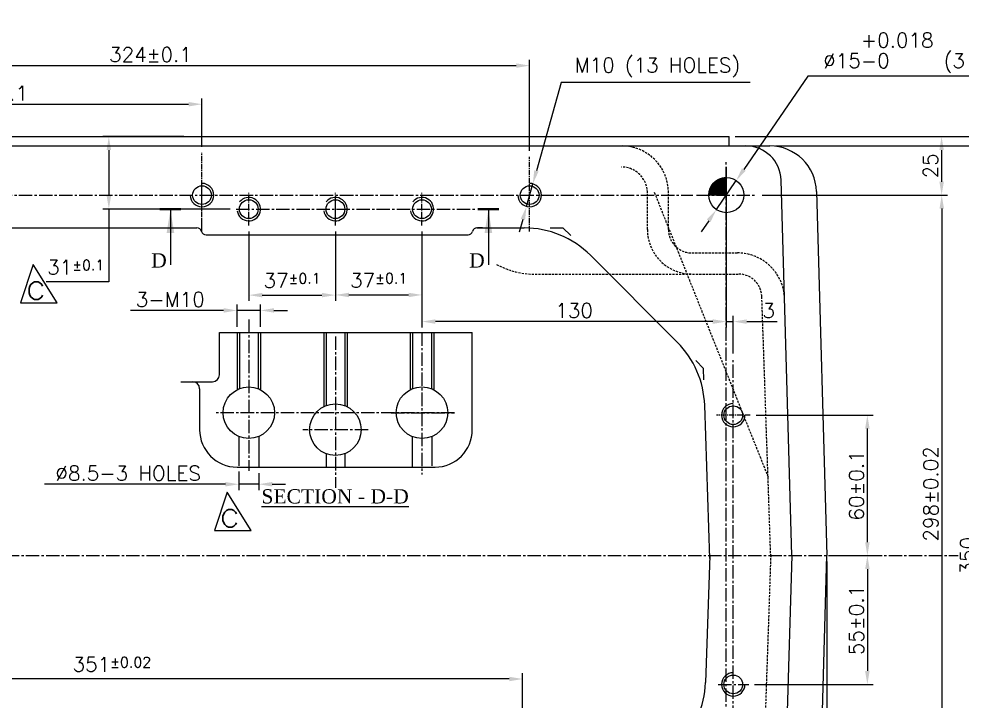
# Model space of a CAD drawing. Header units: millimetres. Extents: x -4466 to 20635, y -2270 to 9154.
# Drawn here: x 3410.7 to 3813.7, y -1508.4 to -1217 of the extents above; entities that cross this region are included whole.
import ezdxf

# ---------------------------------------------------------------- set-up
doc = ezdxf.new("R2010")
doc.units = ezdxf.units.MM
doc.header["$LTSCALE"] = 0.3
doc.header["$PDSIZE"] = -50
doc.linetypes.add('CENTER2', pattern=[28.575, 19.05, -3.175, 3.175, -3.175])
doc.linetypes.add('HIDDEN2', pattern=[4.7625, 3.175, -1.5875])
doc.layers.add('AM_8', color=1, linetype='Continuous', lineweight=25)
doc.layers.add('center', color=1, linetype='CENTER2')
doc.layers.add('hidden', color=4, linetype='HIDDEN2')
doc.styles.add('ROMANTIC', font='romantic.ttf')
doc.styles.add('rs', font='romans.shx')
doc.styles.get("Standard").update_dxf_attribs({"font": 'romans.shx'})
doc.dimstyles.new('ISO-25', dxfattribs={"dimscale": 2.5, "dimtxt": 2.5, "dimasz": 2.5, "dimexe": 0.7, "dimexo": 0.625, "dimtad": 1, "dimdec": 3, "dimlfac": -1, "dimzin": 9, "dimdsep": 46, "dimtxsty": 'Standard', "dimcen": 2.5, "dimclrd": 1, "dimclre": 1, "dimclrt": 7, "dimazin": 0, "dimtfac": 0.65, "dimtdec": 3, "dimtmove": 0, "dimatfit": 3, "dimfxl": 0.7, "dimtolj": 1, "dimarcsym": 0})
doc.dimstyles.new('sarab', dxfattribs={"dimscale": 3, "dimtxt": 2.5, "dimasz": 2.3, "dimexe": 1, "dimexo": 1, "dimtad": 1, "dimdec": 3, "dimdsep": 46, "dimtxsty": 'rs', "dimcen": 0, "dimclrd": 1, "dimclre": 1, "dimclrt": 7, "dimadec": 3, "dimazin": 2, "dimtfac": 1, "dimtdec": 3, "dimtmove": 0, "dimatfit": 3, "dimfxl": 1, "dimarcsym": 0})
doc.dimstyles.new('sarab$0', dxfattribs={"dimscale": 3, "dimtxt": 2.5, "dimasz": 2.3, "dimexe": 1, "dimexo": 1, "dimtad": 1, "dimdec": 3, "dimdsep": 46, "dimtxsty": 'rs', "dimcen": 0, "dimclrd": 1, "dimclre": 1, "dimclrt": 7, "dimadec": 3, "dimazin": 2, "dimtfac": 1, "dimtdec": 3, "dimtmove": 0, "dimatfit": 3, "dimfxl": 1, "dimarcsym": 0})

# ---------------------------------------------------------------- blocks, each defined once
blk = doc.blocks.new('*D518')
at = {"color": 1, "lineweight": -2, "transparency": 16777216}
for p, q in [((3755.91, -1448.75), (3755.91, -1739.25)), ((3150.91, -1675.75), (3150.91, -1739.25)), ((3750.16, -1736.75), (3156.66, -1736.75))]:
    blk.add_line(p, q, dxfattribs=at)
at = {"color": 1, "transparency": 16777216}
for points in [[(3156.66, -1735.79), (3156.66, -1737.71), (3150.91, -1736.75)], [(3750.16, -1735.79), (3750.16, -1737.71), (3755.91, -1736.75)]]:
    blk.add_solid(points, dxfattribs=at)
at = {"layer": 'Defpoints', "color": 0, "transparency": 16777216}
for p in [(3755.91, -1446.25), (3150.91, -1673.25), (3150.91, -1736.75)]:
    blk.add_point(p, dxfattribs=at)
at = {"color": 7, "transparency": 16777216, "insert": (3452.9, -1732.06), "char_height": 6.25, "attachment_point": 5, "style": 'rs'}
blk.add_mtext('605', dxfattribs=at)
blk = doc.blocks.new('*D472')
at = {"color": 1, "lineweight": -2, "transparency": 16777216}
for p, q in [((3728.18, -1292.25), (3807.48, -1292.25)), ((3804.98, -1298), (3804.98, -1584.5)), ((3728.18, -1590.25), (3807.48, -1590.25))]:
    blk.add_line(p, q, dxfattribs=at)
at = {"color": 1, "transparency": 16777216}
for points in [[(3804.02, -1298), (3805.94, -1298), (3804.98, -1292.25)], [(3804.02, -1584.5), (3805.94, -1584.5), (3804.98, -1590.25)]]:
    blk.add_solid(points, dxfattribs=at)
at = {"layer": 'Defpoints', "color": 0, "transparency": 16777216}
for p in [(3725.68, -1292.25), (3725.68, -1590.25), (3804.98, -1590.25)]:
    blk.add_point(p, dxfattribs=at)
at = {"color": 7, "transparency": 16777216, "insert": (3800.29, -1419.86), "char_height": 6.25, "attachment_point": 5, "rotation": 90, "style": 'rs'}
blk.add_mtext('298±0.02', dxfattribs=at)
blk = doc.blocks.new('*D524')
at = {"color": 1, "lineweight": -2, "transparency": 16777216}
for p, q in [((3304.91, -1257.75), (3304.91, -1250.92)), ((3488.91, -1271.61), (3488.91, -1250.92)), ((3310.66, -1253.42), (3483.16, -1253.42))]:
    blk.add_line(p, q, dxfattribs=at)
at = {"color": 1, "transparency": 16777216}
for points in [[(3310.66, -1252.46), (3310.66, -1254.37), (3304.91, -1253.42)], [(3483.16, -1252.46), (3483.16, -1254.37), (3488.91, -1253.42)]]:
    blk.add_solid(points, dxfattribs=at)
at = {"layer": 'Defpoints', "color": 0, "transparency": 16777216}
for p in [(3488.91, -1253.42), (3304.91, -1260.25), (3488.91, -1274.11)]:
    blk.add_point(p, dxfattribs=at)
at = {"color": 7, "transparency": 16777216, "insert": (3396.91, -1248.73), "char_height": 6.25, "attachment_point": 5, "style": 'rs'}
blk.add_mtext('184±0.1', dxfattribs=at)
blk = doc.blocks.new('_DatumFilled')
at = {"color": 0, "linetype": 'ByBlock'}
blk.add_solid([(0, 0.577), (-1, 0), (0, -0.577)], dxfattribs=at)
blk = doc.blocks.new('*D525')
at = {"color": 1, "lineweight": -2, "transparency": 16777216}
for p, q in [((3304.91, -1264.75), (3304.91, -1234.42)), ((3310.66, -1236.92), (3623.16, -1236.92)), ((3628.91, -1273.36), (3628.91, -1234.42))]:
    blk.add_line(p, q, dxfattribs=at)
at = {"color": 1, "transparency": 16777216}
for points in [[(3310.66, -1235.97), (3310.66, -1237.88), (3304.91, -1236.92)], [(3623.16, -1235.97), (3623.16, -1237.88), (3628.91, -1236.92)]]:
    blk.add_solid(points, dxfattribs=at)
at = {"layer": 'Defpoints', "color": 0, "transparency": 16777216}
for p in [(3628.91, -1236.92), (3304.91, -1267.25), (3628.91, -1275.86)]:
    blk.add_point(p, dxfattribs=at)
at = {"color": 7, "transparency": 16777216, "insert": (3466.91, -1232.24), "char_height": 6.25, "attachment_point": 5, "style": 'rs'}
blk.add_mtext('324±0.1', dxfattribs=at)
blk = doc.blocks.new('*D526')
at = {"color": 1, "lineweight": -2, "transparency": 16777216}
for p, q in [((3758.41, -1446.25), (3775.7, -1446.25)), ((3773.2, -1452), (3773.2, -1495.5)), ((3724.99, -1501.25), (3775.7, -1501.25))]:
    blk.add_line(p, q, dxfattribs=at)
at = {"color": 1, "transparency": 16777216}
for points in [[(3772.24, -1452), (3774.16, -1452), (3773.2, -1446.25)], [(3772.24, -1495.5), (3774.16, -1495.5), (3773.2, -1501.25)]]:
    blk.add_solid(points, dxfattribs=at)
at = {"layer": 'Defpoints', "color": 0, "transparency": 16777216}
for p in [(3755.91, -1446.25), (3722.49, -1501.25), (3773.2, -1501.25)]:
    blk.add_point(p, dxfattribs=at)
at = {"color": 7, "transparency": 16777216, "insert": (3768.51, -1473.75), "char_height": 6.25, "attachment_point": 5, "rotation": 90, "style": 'rs'}
blk.add_mtext('55±0.1', dxfattribs=at)
blk = doc.blocks.new('*D527')
at = {"color": 1, "lineweight": -2, "transparency": 16777216}
for p, q in [((3725.64, -1386.25), (3775.7, -1386.25)), ((3773.2, -1440.5), (3773.2, -1392)), ((3758.41, -1446.25), (3775.7, -1446.25))]:
    blk.add_line(p, q, dxfattribs=at)
at = {"color": 1, "transparency": 16777216}
for points in [[(3772.24, -1392), (3774.16, -1392), (3773.2, -1386.25)], [(3772.24, -1440.5), (3774.16, -1440.5), (3773.2, -1446.25)]]:
    blk.add_solid(points, dxfattribs=at)
at = {"layer": 'Defpoints', "color": 0, "transparency": 16777216}
for p in [(3723.14, -1386.25), (3773.2, -1386.25), (3755.91, -1446.25)]:
    blk.add_point(p, dxfattribs=at)
at = {"color": 7, "transparency": 16777216, "insert": (3768.51, -1416.25), "char_height": 6.25, "attachment_point": 5, "rotation": 90, "style": 'rs'}
blk.add_mtext('60±0.1', dxfattribs=at)
blk = doc.blocks.new('*D528')
at = {"color": 1, "lineweight": -2, "transparency": 16777216}
for p, q in [((3733.97, -1271.25), (3823.21, -1271.25)), ((3820.71, -1277), (3820.71, -1615.5)), ((3733.97, -1621.25), (3823.21, -1621.25))]:
    blk.add_line(p, q, dxfattribs=at)
at = {"color": 1, "transparency": 16777216}
for points in [[(3819.75, -1277), (3821.67, -1277), (3820.71, -1271.25)], [(3819.75, -1615.5), (3821.67, -1615.5), (3820.71, -1621.25)]]:
    blk.add_solid(points, dxfattribs=at)
at = {"layer": 'Defpoints', "color": 0, "transparency": 16777216}
for p in [(3731.47, -1271.25), (3731.47, -1621.25), (3820.71, -1621.25)]:
    blk.add_point(p, dxfattribs=at)
at = {"color": 7, "transparency": 16777216, "insert": (3816.02, -1446.25), "char_height": 6.25, "attachment_point": 5, "rotation": 90, "style": 'rs'}
blk.add_mtext('350', dxfattribs=at)
blk = doc.blocks.new('*D529')
at = {"color": 1, "lineweight": -2, "transparency": 16777216}
for p, q in [((3716.66, -1267.25), (3865.46, -1267.25)), ((3862.96, -1621.5), (3862.96, -1273)), ((3753.24, -1627.25), (3865.46, -1627.25))]:
    blk.add_line(p, q, dxfattribs=at)
at = {"color": 1, "transparency": 16777216}
for points in [[(3862, -1273), (3863.92, -1273), (3862.96, -1267.25)], [(3862, -1621.5), (3863.92, -1621.5), (3862.96, -1627.25)]]:
    blk.add_solid(points, dxfattribs=at)
at = {"layer": 'Defpoints', "color": 0, "transparency": 16777216}
for p in [(3714.16, -1267.25), (3862.96, -1267.25), (3750.74, -1627.25)]:
    blk.add_point(p, dxfattribs=at)
at = {"color": 7, "transparency": 16777216, "insert": (3858.27, -1446.25), "char_height": 6.25, "attachment_point": 5, "rotation": 90, "style": 'rs'}
blk.add_mtext('360±0.1', dxfattribs=at)
blk = doc.blocks.new('*D533')
at = {"color": 1, "lineweight": -2, "transparency": 16777216}
for p, q in [((3642.35, -1244.07), (3631.8, -1281.89)), ((3723.08, -1244.07), (3642.35, -1244.07)), ((3627.57, -1297.06), (3630.25, -1287.43)), ((3626.02, -1302.6), (3624.48, -1308.14))]:
    blk.add_line(p, q, dxfattribs=at)
at = {"color": 1, "transparency": 16777216}
for points in [[(3630.88, -1281.63), (3632.72, -1282.15), (3630.25, -1287.43)], [(3625.1, -1302.34), (3626.95, -1302.86), (3627.57, -1297.06)]]:
    blk.add_solid(points, dxfattribs=at)
at = {"layer": 'Defpoints', "color": 0, "transparency": 16777216}
for p in [(3630.25, -1287.43), (3627.57, -1297.06)]:
    blk.add_point(p, dxfattribs=at)
at = {"color": 7, "transparency": 16777216, "insert": (3683.49, -1237.75), "char_height": 6.25, "attachment_point": 5, "style": 'rs'}
blk.add_mtext('M10 (13 HOLES)', dxfattribs=at)
blk = doc.blocks.new('*D534')
at = {"color": 1, "lineweight": -2, "transparency": 16777216}
for p, q in [((3747.77, -1241.39), (3720.4, -1281.32)), ((3854.68, -1241.39), (3747.77, -1241.39)), ((3708.67, -1298.43), (3717.15, -1286.06)), ((3705.42, -1303.17), (3702.17, -1307.92))]:
    blk.add_line(p, q, dxfattribs=at)
at = {"color": 1, "transparency": 16777216}
for points in [[(3719.61, -1280.77), (3721.19, -1281.86), (3717.15, -1286.06)], [(3704.63, -1302.63), (3706.21, -1303.72), (3708.67, -1298.43)]]:
    blk.add_solid(points, dxfattribs=at)
at = {"layer": 'Defpoints', "color": 0, "transparency": 16777216}
for p in [(3717.15, -1286.06), (3708.67, -1298.43)]:
    blk.add_point(p, dxfattribs=at)
at = {"color": 7, "transparency": 16777216, "insert": (3802.01, -1231.5), "char_height": 6.25, "attachment_point": 5, "style": 'rs'}
blk.add_mtext('∅15\\S+0.018^ -0; (3 HOLES)', dxfattribs=at)
blk = doc.blocks.new('*D555')
at = {"color": 1, "lineweight": -2, "transparency": 16777216}
for p, q in [((3508.91, -1307.75), (3508.91, -1337.46)), ((3545.91, -1307.75), (3545.91, -1337.46)), ((3514.66, -1334.96), (3540.16, -1334.96))]:
    blk.add_line(p, q, dxfattribs=at)
at = {"color": 1, "transparency": 16777216}
for points in [[(3514.66, -1334), (3514.66, -1335.91), (3508.91, -1334.96)], [(3540.16, -1334), (3540.16, -1335.91), (3545.91, -1334.96)]]:
    blk.add_solid(points, dxfattribs=at)
at = {"layer": 'Defpoints', "color": 0, "transparency": 16777216}
for p in [(3508.91, -1305.25), (3545.91, -1305.25), (3545.91, -1334.96)]:
    blk.add_point(p, dxfattribs=at)
at = {"color": 7, "transparency": 16777216, "insert": (3527.41, -1328.71), "char_height": 6.25, "attachment_point": 5, "style": 'rs'}
blk.add_mtext('37{}{\\A0;{\\H1.5x;}{\\A2;\\H0.71x;\\C2;%%p0.1}}', dxfattribs=at)
blk = doc.blocks.new('*D556')
at = {"color": 1, "lineweight": -2, "transparency": 16777216}
for p, q in [((3545.91, -1307.75), (3545.91, -1337.39)), ((3582.91, -1307.75), (3582.91, -1337.39)), ((3551.66, -1334.89), (3577.16, -1334.89))]:
    blk.add_line(p, q, dxfattribs=at)
at = {"color": 1, "transparency": 16777216}
for points in [[(3551.66, -1333.94), (3551.66, -1335.85), (3545.91, -1334.89)], [(3577.16, -1333.94), (3577.16, -1335.85), (3582.91, -1334.89)]]:
    blk.add_solid(points, dxfattribs=at)
at = {"layer": 'Defpoints', "color": 0, "transparency": 16777216}
for p in [(3545.91, -1305.25), (3582.91, -1305.25), (3582.91, -1334.89)]:
    blk.add_point(p, dxfattribs=at)
at = {"color": 7, "transparency": 16777216, "insert": (3564.41, -1328.64), "char_height": 6.25, "attachment_point": 5, "style": 'rs'}
blk.add_mtext('37{}{\\A0;{\\H1.5x;}{\\A2;\\H0.71x;\\C2;%%p0.1}}', dxfattribs=at)
blk = doc.blocks.new('*D557')
at = {"color": 1, "lineweight": -2, "transparency": 16777216}
for p, q in [((3712.91, -1280.11), (3712.91, -1348.75)), ((3582.91, -1323.75), (3582.91, -1348.75)), ((3707.16, -1346.25), (3588.66, -1346.25))]:
    blk.add_line(p, q, dxfattribs=at)
at = {"color": 1, "transparency": 16777216}
for points in [[(3588.66, -1345.29), (3588.66, -1347.2), (3582.91, -1346.25)], [(3707.16, -1345.29), (3707.16, -1347.2), (3712.91, -1346.25)]]:
    blk.add_solid(points, dxfattribs=at)
at = {"layer": 'Defpoints', "color": 0, "transparency": 16777216}
for p in [(3712.91, -1277.61), (3582.91, -1321.25), (3582.91, -1346.25)]:
    blk.add_point(p, dxfattribs=at)
at = {"color": 7, "transparency": 16777216, "insert": (3647.91, -1341.56), "char_height": 6.25, "attachment_point": 5, "style": 'rs'}
blk.add_mtext('130', dxfattribs=at)
blk = doc.blocks.new('*D558')
at = {"color": 1, "lineweight": -2, "transparency": 16777216}
for p, q in [((3715.91, -1359.83), (3715.91, -1343.77)), ((3707.16, -1346.27), (3701.41, -1346.27)), ((3712.91, -1346.27), (3715.91, -1346.27)), ((3712.91, -1348.75), (3712.91, -1348.77)), ((3721.66, -1346.27), (3734.7, -1346.27))]:
    blk.add_line(p, q, dxfattribs=at)
at = {"color": 1, "transparency": 16777216}
for points in [[(3707.16, -1345.31), (3707.16, -1347.23), (3712.91, -1346.27)], [(3721.66, -1345.31), (3721.66, -1347.23), (3715.91, -1346.27)]]:
    blk.add_solid(points, dxfattribs=at)
at = {"layer": 'Defpoints', "color": 0, "transparency": 16777216}
for p in [(3712.91, -1346.25), (3715.91, -1346.27), (3715.91, -1362.33)]:
    blk.add_point(p, dxfattribs=at)
at = {"color": 7, "transparency": 16777216, "insert": (3731.06, -1341.58), "char_height": 6.25, "attachment_point": 5, "style": 'rs'}
blk.add_mtext('3', dxfattribs=at)
blk = doc.blocks.new('*D562')
at = {"color": 1, "lineweight": -2, "transparency": 16777216}
for p, q in [((3481.09, -1267.25), (3446.62, -1267.25)), ((3449.12, -1273), (3449.12, -1292.5)), ((3501.01, -1298.25), (3446.62, -1298.25)), ((3449.12, -1298.25), (3449.12, -1329.29)), ((3449.12, -1329.29), (3422.39, -1329.29))]:
    blk.add_line(p, q, dxfattribs=at)
at = {"color": 1, "transparency": 16777216}
for points in [[(3448.17, -1273), (3450.08, -1273), (3449.12, -1267.25)], [(3448.17, -1292.5), (3450.08, -1292.5), (3449.12, -1298.25)]]:
    blk.add_solid(points, dxfattribs=at)
at = {"layer": 'Defpoints', "color": 0, "transparency": 16777216}
for p in [(3483.59, -1267.25), (3449.12, -1298.25), (3503.51, -1298.25)]:
    blk.add_point(p, dxfattribs=at)
at = {"color": 7, "transparency": 16777216, "insert": (3434.98, -1323.04), "char_height": 6.25, "attachment_point": 5, "style": 'rs'}
blk.add_mtext('31{}{\\A0;{\\H1.5x;}{\\A2;\\H0.71x;\\C2;%%p0.1}}', dxfattribs=at)
blk = doc.blocks.new('*D483')
at = {"color": 1, "lineweight": -2, "transparency": 16777216}
for p, q in [((3504.66, -1410.36), (3504.66, -1418.24)), ((3513.16, -1410.94), (3513.16, -1418.24)), ((3498.91, -1415.74), (3421.58, -1415.74)), ((3513.16, -1415.74), (3504.66, -1415.74)), ((3518.91, -1415.74), (3524.66, -1415.74))]:
    blk.add_line(p, q, dxfattribs=at)
at = {"color": 1, "transparency": 16777216}
for points in [[(3498.91, -1414.78), (3498.91, -1416.7), (3504.66, -1415.74)], [(3518.91, -1414.78), (3518.91, -1416.7), (3513.16, -1415.74)]]:
    blk.add_solid(points, dxfattribs=at)
at = {"layer": 'Defpoints', "color": 0, "transparency": 16777216}
for p in [(3504.66, -1407.86), (3513.16, -1408.44), (3504.66, -1415.74)]:
    blk.add_point(p, dxfattribs=at)
at = {"color": 7, "transparency": 16777216, "insert": (3457.37, -1411.05), "char_height": 6.25, "attachment_point": 5, "style": 'rs'}
blk.add_mtext('%%C8.5-3 HOLES', dxfattribs=at)
blk = doc.blocks.new('*D563')
at = {"color": 1, "lineweight": -2, "transparency": 16777216}
for p, q in [((3498.16, -1341.5), (3458.33, -1341.5)), ((3503.91, -1348.44), (3503.91, -1339)), ((3513.91, -1341.5), (3503.91, -1341.5)), ((3513.91, -1348.44), (3513.91, -1339)), ((3519.66, -1341.5), (3525.41, -1341.5))]:
    blk.add_line(p, q, dxfattribs=at)
at = {"color": 1, "transparency": 16777216}
for points in [[(3498.16, -1340.54), (3498.16, -1342.46), (3503.91, -1341.5)], [(3519.66, -1340.54), (3519.66, -1342.46), (3513.91, -1341.5)]]:
    blk.add_solid(points, dxfattribs=at)
at = {"layer": 'Defpoints', "color": 0, "transparency": 16777216}
for p in [(3513.91, -1341.5), (3503.91, -1350.94), (3513.91, -1350.94)]:
    blk.add_point(p, dxfattribs=at)
at = {"color": 7, "transparency": 16777216, "insert": (3475.37, -1336.81), "char_height": 6.25, "attachment_point": 5, "style": 'rs'}
blk.add_mtext('3-M10', dxfattribs=at)
blk = doc.blocks.new('*D564')
at = {"color": 1, "lineweight": -2, "transparency": 16777216}
for p, q in [((3716.66, -1267.25), (3848.21, -1267.25)), ((3845.71, -1440.5), (3845.71, -1273)), ((3830.71, -1446.25), (3848.21, -1446.25))]:
    blk.add_line(p, q, dxfattribs=at)
at = {"color": 1, "transparency": 16777216}
for points in [[(3844.75, -1273), (3846.67, -1273), (3845.71, -1267.25)], [(3844.75, -1440.5), (3846.67, -1440.5), (3845.71, -1446.25)]]:
    blk.add_solid(points, dxfattribs=at)
at = {"layer": 'Defpoints', "color": 0, "transparency": 16777216}
for p in [(3714.16, -1267.25), (3845.71, -1267.25), (3828.21, -1446.25)]:
    blk.add_point(p, dxfattribs=at)
at = {"color": 7, "transparency": 16777216, "insert": (3841.02, -1356.75), "char_height": 6.25, "attachment_point": 5, "rotation": 90, "style": 'rs'}
blk.add_mtext('179', dxfattribs=at)
blk = doc.blocks.new('*D569')
at = {"color": 1, "lineweight": -2, "transparency": 16777216}
for p, q in [((3274.91, -1284.79), (3274.91, -1501.43)), ((3620.16, -1498.93), (3280.66, -1498.93)), ((3625.91, -1575.42), (3625.91, -1496.43))]:
    blk.add_line(p, q, dxfattribs=at)
at = {"color": 1, "transparency": 16777216}
for points in [[(3280.66, -1497.97), (3280.66, -1499.89), (3274.91, -1498.93)], [(3620.16, -1497.97), (3620.16, -1499.89), (3625.91, -1498.93)]]:
    blk.add_solid(points, dxfattribs=at)
at = {"layer": 'Defpoints', "color": 0, "transparency": 16777216}
for p in [(3274.91, -1282.29), (3274.91, -1498.93), (3625.91, -1577.92)]:
    blk.add_point(p, dxfattribs=at)
at = {"color": 7, "transparency": 16777216, "insert": (3450.41, -1492.68), "char_height": 6.25, "attachment_point": 5, "style": 'rs'}
blk.add_mtext('351{}{\\A0;{\\H1.5x;}{\\A2;\\H0.71x;\\C2;%%p0.02}}', dxfattribs=at)
blk = doc.blocks.new('*D576')
at = {"color": 1, "lineweight": -2, "transparency": 16777216}
for p, q in [((3716.66, -1267.25), (3807.42, -1267.25)), ((3804.92, -1273), (3804.92, -1286.5)), ((3728.18, -1292.25), (3807.42, -1292.25))]:
    blk.add_line(p, q, dxfattribs=at)
at = {"color": 1, "transparency": 16777216}
for points in [[(3803.96, -1273), (3805.88, -1273), (3804.92, -1267.25)], [(3803.96, -1286.5), (3805.88, -1286.5), (3804.92, -1292.25)]]:
    blk.add_solid(points, dxfattribs=at)
at = {"layer": 'Defpoints', "color": 0, "transparency": 16777216}
for p in [(3714.16, -1267.25), (3725.68, -1292.25), (3804.92, -1292.25)]:
    blk.add_point(p, dxfattribs=at)
at = {"color": 7, "transparency": 16777216, "insert": (3800.23, -1279.75), "char_height": 6.25, "attachment_point": 5, "rotation": 90, "style": 'rs'}
blk.add_mtext('25', dxfattribs=at)

msp = doc.modelspace()

# ---------------------------------------------------------------- hatches: boundary and pattern name
at = {"layer": 'AM_8'}
h = msp.add_hatch(dxfattribs=at)
h.set_pattern_fill('_U', color=256, scale=0.1, angle=45, style=0, pattern_type=0)
h.set_pattern_definition([(45, (0, -4240.57386), (-0.0707106781, 0.0707106781), [])])
edge = h.paths.add_edge_path()
edge.add_line((3705.41076, -1292.24569), (3712.91076, -1292.24569))
edge.add_line((3712.91076, -1292.24569), (3712.91076, -1284.74569))
edge.add_arc((3712.91076, -1292.24569), 7.5, 90, 180)

# ---------------------------------------------------------------- linework, layer by layer
for p, q in [((3253.01505, -1267.24569), (3714.16076, -1267.24569)), ((3714.16076, -1271.24569), (3714.16076, -1267.24569)), ((3221.7279, -1271.24569), (3731.47402, -1271.24569)), ((3740.91076, -1446.24569), (3736.32709, -1285.81729)), ((3751.46587, -1290.67449), (3755.91076, -1446.24569)), ((3244.08014, -1306.24569), (3486.76862, -1306.24569)), ((3490.64161, -1309.24569), (3602.595, -1309.24569)), ((3498.22651, -1309.24569), (3602.595, -1309.24569)), ((3606.41076, -1306.24569), (3626.57879, -1306.24569)), ((3608.72475, -1306.24569), (3606.69602, -1306.24569)), ((3637.69312, -1306.24569), (3643.14734, -1306.24569)), ((3646.4508, -1309.54916), (3643.14734, -1306.24569)), ((3416.83399, -1321.8635), (3411.43868, -1338.30406)), ((3427.08509, -1338.30406), (3416.83399, -1321.8635)), ((3691.9955, -1355.09385), (3654.86306, -1317.96142)), ((3411.43868, -1338.30406), (3427.08509, -1338.30406)), ((3496.41076, -1350.93838), (3604.41076, -1350.93838)), ((3496.41076, -1368.93838), (3496.41076, -1350.93838)), ((3504.91076, -1350.93838), (3504.91076, -1374.94143)), ((3512.91076, -1350.93838), (3512.91076, -1374.94143)), ((3541.91076, -1350.93838), (3541.91076, -1382.19143)), ((3549.91076, -1350.93838), (3549.91076, -1382.19143)), ((3578.91076, -1350.93838), (3578.91076, -1374.94143)), ((3586.91076, -1350.93838), (3586.91076, -1374.94143)), ((3604.41076, -1392.43838), (3604.41076, -1350.93838)), ((3703.14734, -1366.24569), (3699.85847, -1362.95682)), ((3703.31557, -1371.15246), (3703.14734, -1366.24569)), ((3479.91076, -1371.93838), (3493.41076, -1371.93838)), ((3487.91076, -1374.93838), (3487.91076, -1392.43838)), ((3705.93131, -1447.44498), (3703.68774, -1382.0075)), ((3504.66076, -1395.33419), (3504.66076, -1407.8636)), ((3513.16076, -1395.33419), (3513.16076, -1408.43838)), ((3578.66076, -1395.33419), (3578.66076, -1408.43838)), ((3587.16076, -1395.33419), (3587.16076, -1407.93031)), ((3541.91076, -1402.68533), (3541.91076, -1408.43838)), ((3549.91076, -1402.68533), (3549.91076, -1408.43838)), ((3503.91076, -1408.43838), (3588.58261, -1408.43838)), ((3508.91076, -1408.43838), (3582.91076, -1408.43838)), ((3499.66011, -1419.10316), (3494.26479, -1435.54372)), ((3509.9112, -1435.54372), (3499.66011, -1419.10316)), ((3494.26479, -1435.54372), (3509.9112, -1435.54372)), ((3705.89019, -1446.24569), (3704.0306, -1500.48387)), ((3740.91076, -1446.24569), (3736.34639, -1599.60829)), ((3750.73933, -1627.24569), (3755.91076, -1446.24569))]:
    msp.add_line(p, q)
at = {"color": 60}
for p, q in [((3479.93779, -1298.15878), (3470.92089, -1298.15878)), ((3479.93779, -1298.46853), (3470.92089, -1298.46853)), ((3615.78701, -1298.15878), (3606.77012, -1298.15878)), ((3615.78701, -1298.46853), (3606.77012, -1298.46853))]:
    msp.add_line(p, q, dxfattribs=at)
at = {"color": 1}
for p, q in [((3503.91076, -1350.93838), (3503.91076, -1375.39042)), ((3513.91076, -1350.93838), (3513.91076, -1375.39042)), ((3540.91076, -1350.93838), (3540.91076, -1382.64042)), ((3550.91076, -1350.93838), (3550.91076, -1382.64042)), ((3577.91076, -1350.93838), (3577.91076, -1375.39042)), ((3587.91076, -1350.93838), (3587.91076, -1375.39042))]:
    msp.add_line(p, q, dxfattribs=at)
for centre, radius in [((3712.91076, -1292.24569), 7.5), ((3488.91076, -1292.24569), 4), ((3628.91076, -1292.24569), 4), ((3508.91076, -1298.24569), 4), ((3545.91076, -1298.24569), 4), ((3582.91076, -1298.24569), 4), ((3508.91076, -1385.18838), 11), ((3582.91076, -1385.18838), 11), ((3545.91076, -1392.43838), 11), ((3715.91076, -1386.24569), 4), ((3715.91076, -1501.24569), 4)]:
    msp.add_circle(centre, radius)
for centre, radius, start, end in [((3721.33321, -1286.24569), 15, 1.636577, 90), ((3731.47402, -1291.24569), 20, 1.636577, 90), ((3488.91076, -1292.24569), 5, 180, 90), ((3628.91076, -1292.24569), 5, 180, 90), ((3486.76862, -1308.24569), 2, 14.4775122, 90), ((3490.64161, -1307.24569), 2, 194.4775122, 270), ((3602.53777, -1307.24569), 2, 270, 345.5224878), ((3606.41076, -1308.24569), 2, 90, 165.5224878), ((3626.57879, -1346.24569), 40, 45, 90), ((3663.71123, -1383.37812), 40, 1.9636575, 45), ((3493.41076, -1368.93838), 3, 270, 0), ((3484.91076, -1374.93838), 3, 0, 90), ((3715.91076, -1386.24569), 5, 90, 0), ((3503.91076, -1392.43838), 16, 180, 270), ((3588.41076, -1392.43838), 16, 270, 0), ((3715.91076, -1501.24569), 5, 90, 0), ((3664.05409, -1499.11325), 40, 315, 358.0363425)]:
    msp.add_arc(centre, radius, start, end)
for centre in [(3508.91076, -1298.24569), (3545.91076, -1298.24569), (3582.91076, -1298.24569)]:
    msp.add_arc(centre, 5, 188.7394938, 141.5552457, dxfattribs=at)
at = {"layer": 'center', "ltscale": 0.4}
for p, q in [((3488.91076, -1301.69388), (3488.91076, -1274.1138)), ((3628.91076, -1307.73613), (3628.91076, -1275.85979)), ((3508.91076, -1305.24569), (3508.91076, -1291.24569)), ((3508.91076, -1305.24569), (3508.91076, -1291.24569)), ((3545.91076, -1305.24569), (3545.91076, -1291.24569)), ((3545.91076, -1305.24569), (3545.91076, -1291.24569)), ((3545.91076, -1304.03387), (3545.91076, -1293.48875)), ((3582.91076, -1305.24569), (3582.91076, -1291.24569)), ((3582.91076, -1305.24569), (3582.91076, -1291.24569)), ((3723.14136, -1386.24569), (3708.68016, -1386.24569)), ((3704.35092, -1500.24569), (3704.21498, -1500.24569))]:
    msp.add_line(p, q, dxfattribs=at)
at = {"layer": 'center'}
for p, q in [((3712.91076, -1603.01669), (3712.91076, -1277.61032)), ((3488.91076, -1307.73613), (3488.91076, -1288.85787)), ((3350.70048, -1292.24569), (3698.64592, -1292.24569)), ((3700.13975, -1292.24569), (3725.68176, -1292.24569)), ((3503.51076, -1298.24569), (3605.69806, -1298.24569)), ((3508.91076, -1345.41722), (3508.91076, -1409.99021)), ((3545.91076, -1352.66722), (3545.91076, -1417.24021)), ((3582.91076, -1350.89842), (3582.91076, -1411.5651)), ((3715.91076, -1524.60705), (3715.91076, -1362.33175)), ((3596.86946, -1385.18838), (3494.95206, -1385.18838)), ((3569.78062, -1385.18838), (3596.86946, -1385.18838)), ((3559.86946, -1392.43838), (3531.95206, -1392.43838)), ((3216.53666, -1446.24569), (3811.96295, -1446.24569)), ((3709.44473, -1501.24569), (3722.4855, -1501.24569))]:
    msp.add_line(p, q, dxfattribs=at)
at = {"layer": 'hidden'}
for p, q in [((3679.21076, -1306.94569), (3679.21076, -1291.24569)), ((3682.16076, -1291.04569), (3730.75004, -1412.54569)), ((3688.21076, -1306.94569), (3688.21076, -1291.24569)), ((3698.21076, -1316.94569), (3717.77974, -1316.94569)), ((3634.16076, -1325.94569), (3718.11788, -1325.94569)), ((3731.91604, -1446.55408), (3728.11201, -1335.60303)), ((3731.91604, -1445.9373), (3728.47544, -1546.28834))]:
    msp.add_line(p, q, dxfattribs=at)
for centre, radius, start, end in [((3668.21076, -1291.24569), 20, 0, 90), ((3668.21076, -1291.24569), 11, 0, 90), ((3698.21076, -1306.94569), 19, 180, 270), ((3698.21076, -1306.94569), 10, 180, 270), ((3717.77974, -1336.94569), 20, 1.636577, 90), ((3631.35858, -1291.39029), 34.66882, 241.3985013, 274.6360947), ((3718.11788, -1335.94569), 10, 1.9636575, 90)]:
    msp.add_arc(centre, radius, start, end, dxfattribs=at)

# ---------------------------------------------------------------- texts
at = {"style": 'ROMANTIC'}
for s, p in [('D', (3467.20814, -1323.17356)), ('D', (3603.05736, -1323.17356)), ('%%USECTION - D-D', (3514.30574, -1423.95947))]:
    msp.add_text(s, height=6.1, dxfattribs=at).set_placement(p)
at = {"width": 1.2}
for p in [(3413.8731, -1336.79877), (3496.69922, -1434.03843)]:
    msp.add_text('C', height=7.5, dxfattribs=at).set_placement(p)

# ---------------------------------------------------------------- dimensions: what is measured, and where the dimension line sits
for p1, p2, text, override, picture, middle in [((3708.67052, -1298.43199), (3717.151, -1286.05938), '<> (3 HOLES)', {"dimscale": 2.5, "dimgap": 0.625, "dimtoh": 1, "dimdec": 2, "dimcen": 2.5, "dimadec": 1, "dimtol": 1, "dimlim": 0, "dimtp": 0.018, "dimtm": 1e-09, "dimtdec": 3}, '*D534', (3802.00624, -1241.39481)), ((3627.56747, -1297.06187), (3630.25405, -1287.42951), 'M10 (13 HOLES)', {"dimscale": 2.5, "dimtoh": 1, "dimdec": 2, "dimcen": 2.5, "dimadec": 1, "dimtdec": 2}, '*D533', (3683.49211, -1244.07444))]:
    dim = msp.add_diameter_dim_2p(p1=p1, p2=p2, text=text, dimstyle='sarab', override=override)
    dim.commit()
    dim.dimension.update_dxf_attribs({"geometry": picture, "text_midpoint": middle, "dimtype": 163})
for base, p1, p2, override, picture, middle in [((3628.91076, -1236.92478), (3304.91076, -1267.24569), (3628.91076, -1275.85979), {"dimscale": 2.5, "dimtoh": 1, "dimdec": 2, "dimcen": 2.5, "dimadec": 1, "dimtol": 1, "dimtp": 0.1, "dimtm": 0.1, "dimtdec": 2, "dimldrblk": 'DatumFilled'}, '*D525', (3466.91076, -1236.92478)), ((3488.91076, -1253.41547), (3304.91076, -1260.25155), (3488.91076, -1274.1138), {"dimscale": 2.5, "dimtoh": 1, "dimdec": 2, "dimcen": 2.5, "dimadec": 1, "dimtol": 1, "dimtp": 0.1, "dimtm": 0.1, "dimtdec": 2, "dimldrblk": 'DatumFilled'}, '*D524', (3396.91076, -1253.41547)), ((3582.91076, -1346.24569), (3712.91076, -1277.61032), (3582.91076, -1321.24569), {"dimscale": 2.5, "dimtoh": 1, "dimdec": 2, "dimcen": 2.5, "dimadec": 1, "dimtdec": 2, "dimldrblk": 'DatumFilled'}, '*D557', (3647.91076, -1346.24569)), ((3150.91076, -1736.7518), (3755.91076, -1446.24569), (3150.91076, -1673.24569), {"dimscale": 2.5, "dimdec": 2, "dimadec": 2, "dimtdec": 2, "dimatfit": 0}, '*D518', (3452.90477, -1736.7518))]:
    dim = msp.add_linear_dim(base=base, p1=p1, p2=p2, dimstyle='sarab', override=override)
    dim.commit()
    dim.dimension.update_dxf_attribs({"geometry": picture, "text_midpoint": middle, "dimtype": 160})
dim = msp.add_linear_dim(base=(3449.12362, -1298.24569), p1=(3483.58791, -1267.24569), p2=(3503.51076, -1298.24569), angle=90, text='<>{}{\\A0;{\\H1.5x;}{\\A2;\\H0.71x;\\C2;%%p0.1}}', dimstyle='sarab', override={"dimscale": 2.5, "dimtoh": 1, "dimdec": 2, "dimcen": 2.5, "dimadec": 1, "dimtp": 0.1, "dimtm": 0.1, "dimtfac": 0.71, "dimtdec": 2, "dimldrblk": 'DatumFilled', "dimtzin": 8})
dim.commit()
dim.dimension.update_dxf_attribs({"geometry": '*D562', "text_midpoint": (3434.9763, -1329.28786), "dimtype": 160})
for base, p1, p2, override, picture, middle in [((3862.95861, -1267.24569), (3750.73933, -1627.24569), (3714.16076, -1267.24569), {"dimscale": 2.5, "dimtoh": 1, "dimdec": 2, "dimcen": 2.5, "dimadec": 1, "dimtol": 1, "dimtp": 0.1, "dimtm": 0.1, "dimtdec": 2}, '*D529', (3862.95861, -1446.24569)), ((3820.70701, -1621.24569), (3731.47402, -1271.24569), (3731.47402, -1621.24569), {"dimscale": 2.5, "dimtoh": 1, "dimdec": 2, "dimcen": 2.5, "dimadec": 1, "dimtdec": 2}, '*D528', (3820.70701, -1446.24569)), ((3804.98178, -1590.24569), (3725.68176, -1292.24569), (3725.68176, -1590.24569), {"dimscale": 2.5, "dimtoh": 1, "dimdec": 2, "dimcen": 2.5, "dimadec": 1, "dimtol": 1, "dimtp": 0.02, "dimtm": 0.02, "dimtdec": 2}, '*D472', (3804.98178, -1419.86351))]:
    dim = msp.add_linear_dim(base=base, p1=p1, p2=p2, angle=90, dimstyle='sarab', override=override)
    dim.commit()
    dim.dimension.update_dxf_attribs({"geometry": picture, "text_midpoint": middle, "dimtype": 160})
for base, p1, p2, dimstyle, override, picture, middle in [((3845.70701, -1267.24569), (3828.21078, -1446.24569), (3714.16076, -1267.24569), 'sarab', {"dimscale": 2.5, "dimdec": 2, "dimadec": 2, "dimtol": 0, "dimlim": 0, "dimtp": 0.1, "dimtm": 0.1, "dimtfac": 0.71, "dimtdec": 2, "dimatfit": 0, "dimtolj": 0, "dimtzin": 8}, '*D564', (3841.01951, -1356.74569)), ((3804.92227, -1292.24569), (3714.16076, -1267.24569), (3725.68176, -1292.24569), 'sarab$0', {"dimscale": 2.5, "dimdec": 2, "dimadec": 2, "dimtp": 0.1, "dimtm": 0.1, "dimtfac": 0.71, "dimtdec": 2, "dimatfit": 0}, '*D576', (3800.23477, -1279.74569)), ((3773.19993, -1386.24569), (3755.91076, -1446.24569), (3723.14136, -1386.24569), 'sarab', {"dimscale": 2.5, "dimtoh": 1, "dimdec": 2, "dimcen": 2.5, "dimadec": 1, "dimtol": 1, "dimtp": 0.1, "dimtm": 0.1, "dimtdec": 2}, '*D527', (3768.51243, -1416.24569)), ((3773.19993, -1501.24569), (3755.91076, -1446.24569), (3722.4855, -1501.24569), 'sarab', {"dimscale": 2.5, "dimtoh": 1, "dimdec": 2, "dimcen": 2.5, "dimadec": 1, "dimtol": 1, "dimtp": 0.1, "dimtm": 0.1, "dimtdec": 2}, '*D526', (3768.51243, -1473.74569))]:
    dim = msp.add_linear_dim(base=base, p1=p1, p2=p2, angle=90, dimstyle=dimstyle, override=override)
    dim.commit()
    dim.dimension.update_dxf_attribs({"geometry": picture, "text_midpoint": middle})
for base, p1, p2, text, dimstyle, override, picture, middle in [((3274.91076, -1498.93332), (3625.91076, -1577.91567), (3274.91076, -1282.28618), '<>{}{\\A0;{\\H1.5x;}{\\A2;\\H0.71x;\\C2;%%p0.02}}', 'sarab$0', {"dimscale": 2.5, "dimtoh": 1, "dimdec": 2, "dimcen": 2.5, "dimadec": 1, "dimtp": 0.02, "dimtm": 0.02, "dimtdec": 2, "dimldrblk": 'DatumFilled'}, '*D569', (3450.41076, -1498.93332)), ((3513.91076, -1341.50205), (3503.91076, -1350.93838), (3513.91076, -1350.93838), '3-M<>', 'sarab', {"dimscale": 2.5, "dimtoh": 1, "dimdec": 2, "dimcen": 2.5, "dimadec": 1, "dimtp": 0.1, "dimtm": 0.1, "dimtfac": 0.71, "dimtdec": 2, "dimldrblk": 'DatumFilled'}, '*D563', (3475.37207, -1341.50205))]:
    dim = msp.add_linear_dim(base=base, p1=p1, p2=p2, text=text, dimstyle=dimstyle, override=override)
    dim.commit()
    dim.dimension.update_dxf_attribs({"geometry": picture, "text_midpoint": middle, "dimtype": 160})
for base, p1, p2, text, override, picture, middle in [((3545.91076, -1334.95627), (3508.91076, -1305.24569), (3545.91076, -1305.24569), '<>{}{\\A0;{\\H1.5x;}{\\A2;\\H0.71x;\\C2;%%p0.1}}', {"dimscale": 2.5, "dimtoh": 1, "dimdec": 2, "dimcen": 2.5, "dimadec": 1, "dimtol": 0, "dimlim": 0, "dimtp": 0, "dimtm": 0, "dimtfac": 1, "dimtdec": 2, "dimldrblk": 'DatumFilled', "dimtolj": 0, "dimtzin": 8}, '*D555', (3527.41076, -1328.70627)), ((3582.91076, -1334.89466), (3545.91076, -1305.24569), (3582.91076, -1305.24569), '<>{}{\\A0;{\\H1.5x;}{\\A2;\\H0.71x;\\C2;%%p0.1}}', {"dimscale": 2.5, "dimtoh": 1, "dimdec": 2, "dimcen": 2.5, "dimadec": 1, "dimtol": 0, "dimlim": 0, "dimtp": 0, "dimtm": 0, "dimtfac": 1, "dimtdec": 2, "dimldrblk": 'DatumFilled', "dimtolj": 0, "dimtzin": 8}, '*D556', (3564.41076, -1328.64466)), ((3504.66076, -1415.74145), (3513.16076, -1408.43838), (3504.66076, -1407.8636), '%%C<>-3 HOLES', {"dimscale": 2.5, "dimtoh": 1, "dimdec": 2, "dimcen": 2.5, "dimadec": 1, "dimtol": 0, "dimlim": 0, "dimtp": 0.1, "dimtm": 0.1, "dimtfac": 0.71, "dimtdec": 2, "dimldrblk": 'DatumFilled', "dimtolj": 0, "dimtzin": 8}, '*D483', (3457.37207, -1411.05395))]:
    dim = msp.add_linear_dim(base=base, p1=p1, p2=p2, text=text, dimstyle='sarab', override=override)
    dim.commit()
    dim.dimension.update_dxf_attribs({"geometry": picture, "text_midpoint": middle})
dim = msp.add_linear_dim(base=(3715.91076, -1346.26837), p1=(3712.91076, -1346.24569), p2=(3715.91076, -1362.33175), dimstyle='sarab', override={"dimscale": 2.5, "dimtoh": 1, "dimdec": 1, "dimcen": 2.5, "dimadec": 1, "dimtdec": 2, "dimldrblk": 'DatumFilled'})
dim.commit()
dim.dimension.update_dxf_attribs({"geometry": '*D558', "text_midpoint": (3731.05659, -1341.58087)})

# ---------------------------------------------------------------- leaders
for points in [[(3475.42934, -1298.46853), (3475.42934, -1321.97453)], [(3611.27856, -1298.46853), (3611.27856, -1321.97453)]]:
    msp.add_leader(points, dimstyle='ISO-25', override={"dimscale": 2, "dimasz": 5})

doc.saveas('drawing.dxf')
